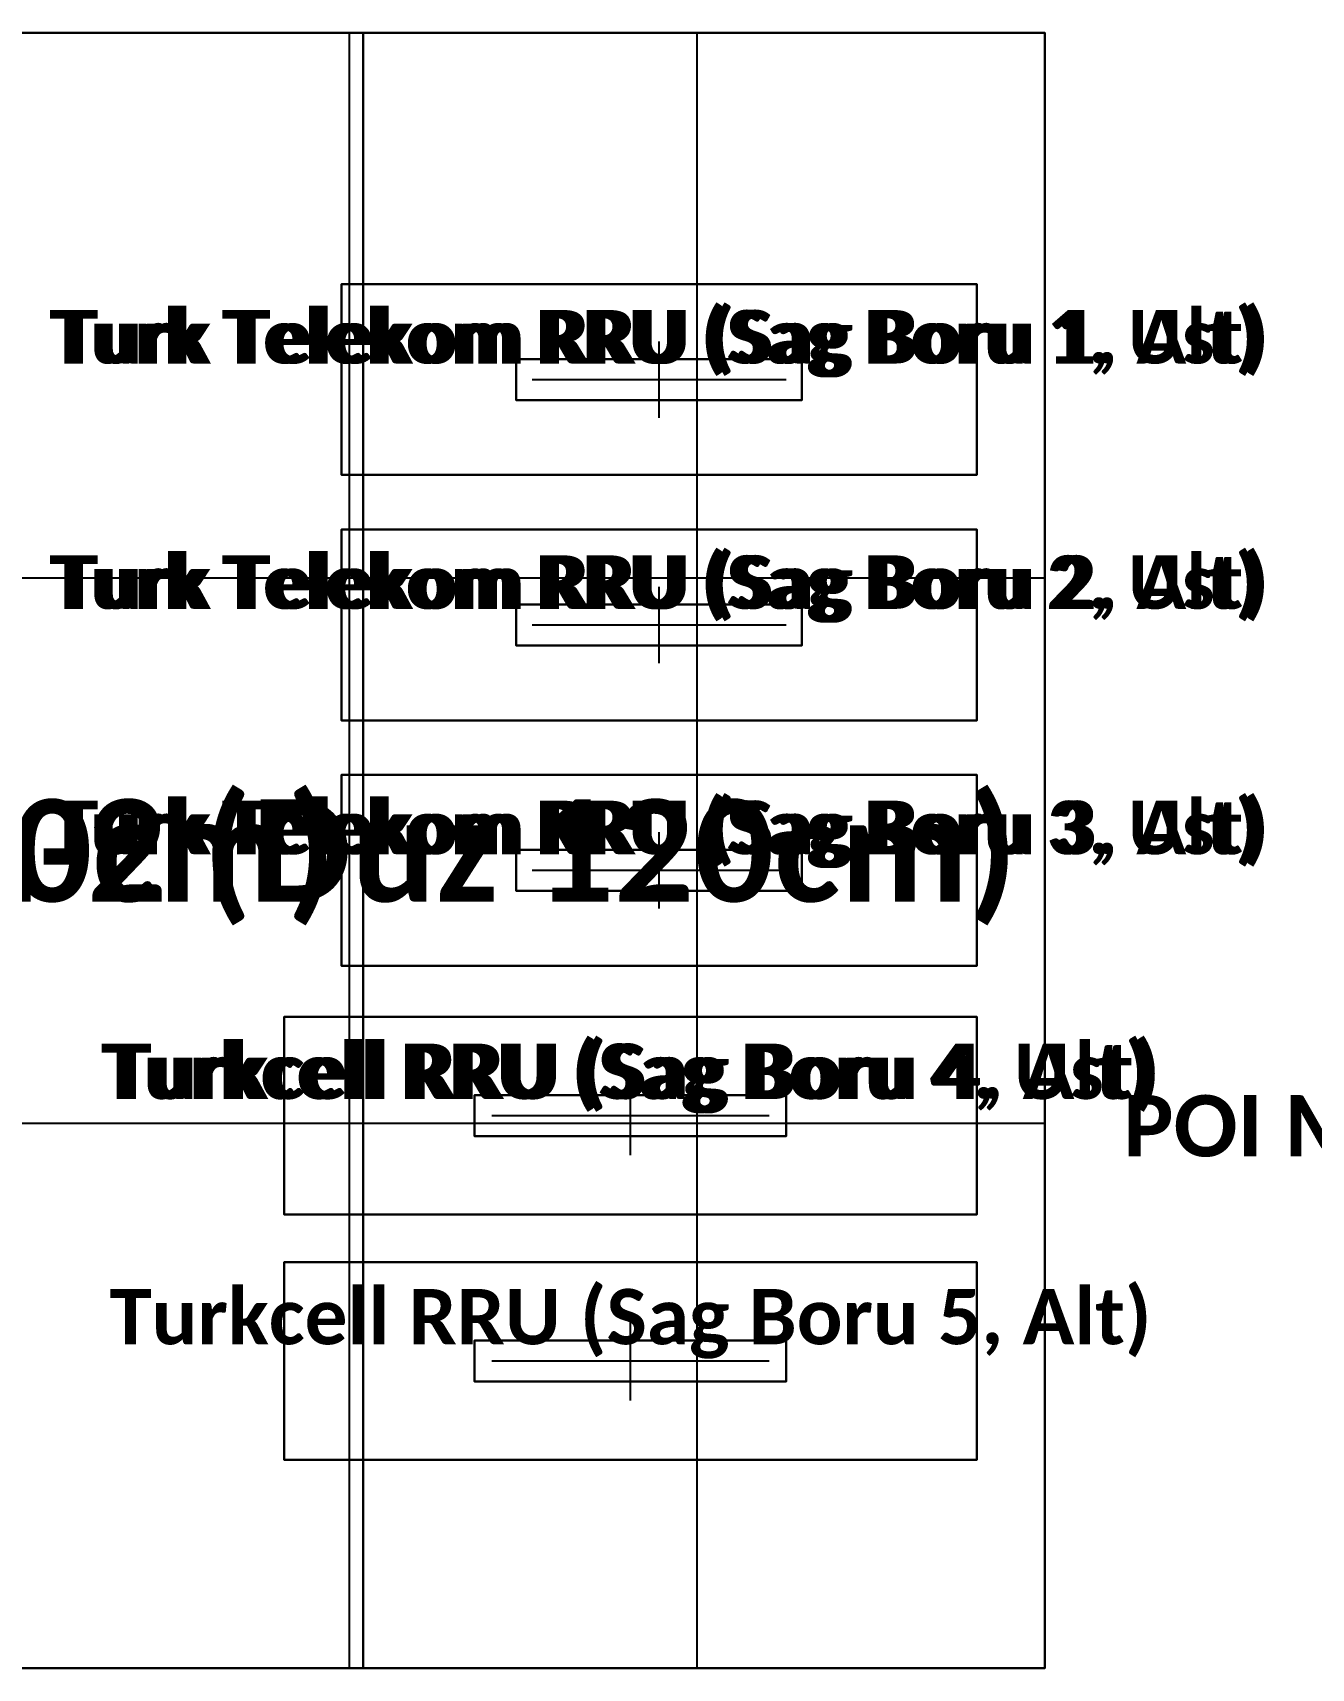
# Model space of a CAD drawing. Header units: metres. Extents: x -25 to 25, y -60.4 to 35.
# Drawn here: x 13.118 to 14.055, y -60.256 to -59.055 of the extents above; entities that cross this region are included whole.
import ezdxf
from ezdxf.enums import TextEntityAlignment as Align

# ---------------------------------------------------------------- set-up
doc = ezdxf.new("R2010")
doc.units = ezdxf.units.M
for name, color, linetype in [('BLOK_OZEL_PLATFORM', 140, 'CONTINUOUS'), ('EKP_POI_MODULLERI', 40, 'CONTINUOUS'), ('EKP_TURK_TELEKOM_RRU', 4, 'CONTINUOUS'), ('EKP_TURKCELL_RRU', 5, 'CONTINUOUS')]:
    doc.layers.add(name, color=color, linetype=linetype)
doc.styles.get("Standard").update_dxf_attribs({"font": 'calibrib.ttf'})

msp = doc.modelspace()

# ---------------------------------------------------------------- linework, layer by layer
at = {"layer": 'BLOK_OZEL_PLATFORM'}
for p, q in [((13.36, -59.0555, 18.092), (12.34, -59.0555, 18.092)), ((13.36, -59.0555, 18.132), (12.34, -59.0555, 18.132)), ((13.86, -59.0555, 18.092), (12.84, -59.0555, 18.092)), ((13.86, -59.0555, 18.132), (12.84, -59.0555, 18.132)), ((13.35, -60.2555, 18.132), (13.35, -59.0555, 18.132)), ((13.36, -60.2555, 18.092), (13.36, -59.0555, 18.092)), ((13.36, -60.2555, 18.132), (13.36, -59.0555, 18.132)), ((13.36, -59.0555, 18.092), (13.36, -59.0555, 18.132)), ((13.605, -60.2555, 18.132), (13.605, -59.0555, 18.132)), ((13.86, -60.2555, 18.092), (13.86, -59.0555, 18.092)), ((13.86, -60.2555, 18.132), (13.86, -59.0555, 18.132)), ((13.86, -59.0555, 18.092), (13.86, -59.0555, 18.132)), ((12.34, -59.4555, 18.132), (13.36, -59.4555, 18.132)), ((12.84, -59.4555, 18.132), (13.86, -59.4555, 18.132)), ((12.34, -59.8555, 18.132), (13.36, -59.8555, 18.132)), ((12.84, -59.8555, 18.132), (13.86, -59.8555, 18.132)), ((12.34, -60.2555, 18.092), (13.36, -60.2555, 18.092)), ((12.34, -60.2555, 18.132), (13.36, -60.2555, 18.132)), ((12.84, -60.2555, 18.092), (13.86, -60.2555, 18.092)), ((12.84, -60.2555, 18.132), (13.86, -60.2555, 18.132)), ((13.36, -60.2555, 18.092), (13.36, -60.2555, 18.132)), ((13.86, -60.2555, 18.092), (13.86, -60.2555, 18.132))]:
    msp.add_line(p, q, dxfattribs=at)
for points in [[(12.34, -60.2555, 18.092), (13.36, -60.2555, 18.092), (13.36, -59.0555, 18.092), (12.34, -59.0555, 18.092)], [(12.34, -60.2555, 18.132), (13.36, -60.2555, 18.132), (13.36, -59.0555, 18.132), (12.34, -59.0555, 18.132)], [(12.34, -59.0555, 18.092), (13.36, -59.0555, 18.092), (13.36, -59.0555, 18.132), (12.34, -59.0555, 18.132)], [(12.84, -60.2555, 18.092), (13.86, -60.2555, 18.092), (13.86, -59.0555, 18.092), (12.84, -59.0555, 18.092)], [(12.84, -60.2555, 18.132), (13.86, -60.2555, 18.132), (13.86, -59.0555, 18.132), (12.84, -59.0555, 18.132)], [(12.84, -59.0555, 18.092), (13.86, -59.0555, 18.092), (13.86, -59.0555, 18.132), (12.84, -59.0555, 18.132)], [(13.36, -60.2555, 18.092), (13.36, -59.0555, 18.092), (13.36, -59.0555, 18.132), (13.36, -60.2555, 18.132)], [(13.86, -60.2555, 18.092), (13.86, -59.0555, 18.092), (13.86, -59.0555, 18.132), (13.86, -60.2555, 18.132)], [(12.34, -60.2555, 18.092), (13.36, -60.2555, 18.092), (13.36, -60.2555, 18.132), (12.34, -60.2555, 18.132)], [(12.84, -60.2555, 18.092), (13.86, -60.2555, 18.092), (13.86, -60.2555, 18.132), (12.84, -60.2555, 18.132)]]:
    msp.add_3dface(points, dxfattribs=at)
at = {"layer": 'EKP_TURK_TELEKOM_RRU'}
for p, q in [((13.81, -59.24, 18.481), (13.344, -59.24, 18.481)), ((13.344, -59.24, 18.481), (13.344, -59.38, 18.481)), ((13.81, -59.24, 18.991), (13.344, -59.24, 18.991)), ((13.344, -59.24, 18.991), (13.344, -59.38, 18.991)), ((13.344, -59.24, 18.481), (13.344, -59.24, 18.991)), ((13.81, -59.24, 19.261), (13.344, -59.24, 19.261)), ((13.344, -59.24, 19.261), (13.344, -59.38, 19.261)), ((13.81, -59.24, 19.771), (13.344, -59.24, 19.771)), ((13.344, -59.24, 19.771), (13.344, -59.38, 19.771)), ((13.344, -59.24, 19.261), (13.344, -59.24, 19.771)), ((13.81, -59.38, 18.481), (13.81, -59.24, 18.481)), ((13.81, -59.38, 18.991), (13.81, -59.24, 18.991)), ((13.81, -59.24, 18.481), (13.81, -59.24, 18.991)), ((13.81, -59.38, 19.261), (13.81, -59.24, 19.261)), ((13.81, -59.38, 19.771), (13.81, -59.24, 19.771)), ((13.81, -59.24, 19.261), (13.81, -59.24, 19.771)), ((13.577, -59.338, 18.991), (13.577, -59.282, 18.991)), ((13.577, -59.338, 19.771), (13.577, -59.282, 19.771)), ((13.6818, -59.295, 18.991), (13.4721, -59.295, 18.991)), ((13.4721, -59.295, 18.991), (13.4721, -59.325, 18.991)), ((13.6818, -59.295, 19.021), (13.4721, -59.295, 19.021)), ((13.4721, -59.295, 19.021), (13.4721, -59.325, 19.021)), ((13.4721, -59.295, 18.991), (13.4721, -59.295, 19.021)), ((13.6818, -59.295, 19.771), (13.4721, -59.295, 19.771)), ((13.4721, -59.295, 19.771), (13.4721, -59.325, 19.771)), ((13.6818, -59.295, 19.801), (13.4721, -59.295, 19.801)), ((13.4721, -59.295, 19.801), (13.4721, -59.325, 19.801)), ((13.4721, -59.295, 19.771), (13.4721, -59.295, 19.801)), ((13.6818, -59.325, 18.991), (13.6818, -59.295, 18.991)), ((13.6818, -59.325, 19.021), (13.6818, -59.295, 19.021)), ((13.6818, -59.295, 18.991), (13.6818, -59.295, 19.021)), ((13.6818, -59.325, 19.771), (13.6818, -59.295, 19.771)), ((13.6818, -59.325, 19.801), (13.6818, -59.295, 19.801)), ((13.6818, -59.295, 19.771), (13.6818, -59.295, 19.801)), ((13.4838, -59.31, 18.991), (13.6702, -59.31, 18.991)), ((13.4838, -59.31, 19.771), (13.6702, -59.31, 19.771)), ((13.4721, -59.325, 18.991), (13.6818, -59.325, 18.991)), ((13.4721, -59.325, 19.021), (13.6818, -59.325, 19.021)), ((13.4721, -59.325, 18.991), (13.4721, -59.325, 19.021)), ((13.4721, -59.325, 19.771), (13.6818, -59.325, 19.771)), ((13.4721, -59.325, 19.801), (13.6818, -59.325, 19.801)), ((13.4721, -59.325, 19.771), (13.4721, -59.325, 19.801)), ((13.6818, -59.325, 18.991), (13.6818, -59.325, 19.021)), ((13.6818, -59.325, 19.771), (13.6818, -59.325, 19.801)), ((13.344, -59.38, 18.481), (13.81, -59.38, 18.481)), ((13.344, -59.38, 18.991), (13.81, -59.38, 18.991)), ((13.344, -59.38, 18.481), (13.344, -59.38, 18.991)), ((13.344, -59.38, 19.261), (13.81, -59.38, 19.261)), ((13.344, -59.38, 19.771), (13.81, -59.38, 19.771)), ((13.344, -59.38, 19.261), (13.344, -59.38, 19.771)), ((13.81, -59.38, 18.481), (13.81, -59.38, 18.991)), ((13.81, -59.38, 19.261), (13.81, -59.38, 19.771)), ((13.81, -59.42, 18.481), (13.344, -59.42, 18.481)), ((13.344, -59.42, 18.481), (13.344, -59.56, 18.481)), ((13.81, -59.42, 18.991), (13.344, -59.42, 18.991)), ((13.344, -59.42, 18.991), (13.344, -59.56, 18.991)), ((13.344, -59.42, 18.481), (13.344, -59.42, 18.991)), ((13.81, -59.42, 19.261), (13.344, -59.42, 19.261)), ((13.344, -59.42, 19.261), (13.344, -59.56, 19.261)), ((13.81, -59.42, 19.771), (13.344, -59.42, 19.771)), ((13.344, -59.42, 19.771), (13.344, -59.56, 19.771)), ((13.344, -59.42, 19.261), (13.344, -59.42, 19.771)), ((13.81, -59.56, 18.481), (13.81, -59.42, 18.481)), ((13.81, -59.56, 18.991), (13.81, -59.42, 18.991)), ((13.81, -59.42, 18.481), (13.81, -59.42, 18.991)), ((13.81, -59.56, 19.261), (13.81, -59.42, 19.261)), ((13.81, -59.56, 19.771), (13.81, -59.42, 19.771)), ((13.81, -59.42, 19.261), (13.81, -59.42, 19.771)), ((13.577, -59.518, 18.991), (13.577, -59.462, 18.991)), ((13.577, -59.518, 19.771), (13.577, -59.462, 19.771)), ((13.6818, -59.475, 18.991), (13.4721, -59.475, 18.991)), ((13.4721, -59.475, 18.991), (13.4721, -59.505, 18.991)), ((13.6818, -59.475, 19.021), (13.4721, -59.475, 19.021)), ((13.4721, -59.475, 19.021), (13.4721, -59.505, 19.021)), ((13.4721, -59.475, 18.991), (13.4721, -59.475, 19.021)), ((13.6818, -59.475, 19.771), (13.4721, -59.475, 19.771)), ((13.4721, -59.475, 19.771), (13.4721, -59.505, 19.771)), ((13.6818, -59.475, 19.801), (13.4721, -59.475, 19.801)), ((13.4721, -59.475, 19.801), (13.4721, -59.505, 19.801)), ((13.4721, -59.475, 19.771), (13.4721, -59.475, 19.801)), ((13.6818, -59.505, 18.991), (13.6818, -59.475, 18.991)), ((13.6818, -59.505, 19.021), (13.6818, -59.475, 19.021)), ((13.6818, -59.475, 18.991), (13.6818, -59.475, 19.021)), ((13.6818, -59.505, 19.771), (13.6818, -59.475, 19.771)), ((13.6818, -59.505, 19.801), (13.6818, -59.475, 19.801)), ((13.6818, -59.475, 19.771), (13.6818, -59.475, 19.801)), ((13.4838, -59.49, 18.991), (13.6702, -59.49, 18.991)), ((13.4838, -59.49, 19.771), (13.6702, -59.49, 19.771)), ((13.4721, -59.505, 18.991), (13.6818, -59.505, 18.991)), ((13.4721, -59.505, 19.021), (13.6818, -59.505, 19.021)), ((13.4721, -59.505, 18.991), (13.4721, -59.505, 19.021)), ((13.4721, -59.505, 19.771), (13.6818, -59.505, 19.771)), ((13.4721, -59.505, 19.801), (13.6818, -59.505, 19.801)), ((13.4721, -59.505, 19.771), (13.4721, -59.505, 19.801)), ((13.6818, -59.505, 18.991), (13.6818, -59.505, 19.021)), ((13.6818, -59.505, 19.771), (13.6818, -59.505, 19.801)), ((13.344, -59.56, 18.481), (13.81, -59.56, 18.481)), ((13.344, -59.56, 18.991), (13.81, -59.56, 18.991)), ((13.344, -59.56, 18.481), (13.344, -59.56, 18.991)), ((13.344, -59.56, 19.261), (13.81, -59.56, 19.261)), ((13.344, -59.56, 19.771), (13.81, -59.56, 19.771)), ((13.344, -59.56, 19.261), (13.344, -59.56, 19.771)), ((13.81, -59.56, 18.481), (13.81, -59.56, 18.991)), ((13.81, -59.56, 19.261), (13.81, -59.56, 19.771)), ((13.81, -59.6, 18.481), (13.344, -59.6, 18.481)), ((13.344, -59.6, 18.481), (13.344, -59.74, 18.481)), ((13.81, -59.6, 18.991), (13.344, -59.6, 18.991)), ((13.344, -59.6, 18.991), (13.344, -59.74, 18.991)), ((13.344, -59.6, 18.481), (13.344, -59.6, 18.991)), ((13.81, -59.6, 19.261), (13.344, -59.6, 19.261)), ((13.344, -59.6, 19.261), (13.344, -59.74, 19.261)), ((13.81, -59.6, 19.771), (13.344, -59.6, 19.771)), ((13.344, -59.6, 19.771), (13.344, -59.74, 19.771)), ((13.344, -59.6, 19.261), (13.344, -59.6, 19.771)), ((13.81, -59.74, 18.481), (13.81, -59.6, 18.481)), ((13.81, -59.74, 18.991), (13.81, -59.6, 18.991)), ((13.81, -59.6, 18.481), (13.81, -59.6, 18.991)), ((13.81, -59.74, 19.261), (13.81, -59.6, 19.261)), ((13.81, -59.74, 19.771), (13.81, -59.6, 19.771)), ((13.81, -59.6, 19.261), (13.81, -59.6, 19.771)), ((13.577, -59.698, 18.991), (13.577, -59.642, 18.991)), ((13.577, -59.698, 19.771), (13.577, -59.642, 19.771)), ((13.6818, -59.655, 18.991), (13.4721, -59.655, 18.991)), ((13.4721, -59.655, 18.991), (13.4721, -59.685, 18.991)), ((13.6818, -59.655, 19.021), (13.4721, -59.655, 19.021)), ((13.4721, -59.655, 19.021), (13.4721, -59.685, 19.021)), ((13.4721, -59.655, 18.991), (13.4721, -59.655, 19.021)), ((13.6818, -59.655, 19.771), (13.4721, -59.655, 19.771)), ((13.4721, -59.655, 19.771), (13.4721, -59.685, 19.771)), ((13.6818, -59.655, 19.801), (13.4721, -59.655, 19.801)), ((13.4721, -59.655, 19.801), (13.4721, -59.685, 19.801)), ((13.4721, -59.655, 19.771), (13.4721, -59.655, 19.801)), ((13.6818, -59.685, 18.991), (13.6818, -59.655, 18.991)), ((13.6818, -59.685, 19.021), (13.6818, -59.655, 19.021)), ((13.6818, -59.655, 18.991), (13.6818, -59.655, 19.021)), ((13.6818, -59.685, 19.771), (13.6818, -59.655, 19.771)), ((13.6818, -59.685, 19.801), (13.6818, -59.655, 19.801)), ((13.6818, -59.655, 19.771), (13.6818, -59.655, 19.801)), ((13.4838, -59.67, 18.991), (13.6702, -59.67, 18.991)), ((13.4838, -59.67, 19.771), (13.6702, -59.67, 19.771)), ((13.4721, -59.685, 18.991), (13.6818, -59.685, 18.991)), ((13.4721, -59.685, 19.021), (13.6818, -59.685, 19.021)), ((13.4721, -59.685, 18.991), (13.4721, -59.685, 19.021)), ((13.4721, -59.685, 19.771), (13.6818, -59.685, 19.771)), ((13.4721, -59.685, 19.801), (13.6818, -59.685, 19.801)), ((13.4721, -59.685, 19.771), (13.4721, -59.685, 19.801)), ((13.6818, -59.685, 18.991), (13.6818, -59.685, 19.021)), ((13.6818, -59.685, 19.771), (13.6818, -59.685, 19.801)), ((13.344, -59.74, 18.481), (13.81, -59.74, 18.481)), ((13.344, -59.74, 18.991), (13.81, -59.74, 18.991)), ((13.344, -59.74, 18.481), (13.344, -59.74, 18.991)), ((13.344, -59.74, 19.261), (13.81, -59.74, 19.261)), ((13.344, -59.74, 19.771), (13.81, -59.74, 19.771)), ((13.344, -59.74, 19.261), (13.344, -59.74, 19.771)), ((13.81, -59.74, 18.481), (13.81, -59.74, 18.991)), ((13.81, -59.74, 19.261), (13.81, -59.74, 19.771))]:
    msp.add_line(p, q, dxfattribs=at)
for points in [[(13.344, -59.38, 18.481), (13.81, -59.38, 18.481), (13.81, -59.24, 18.481), (13.344, -59.24, 18.481)], [(13.344, -59.38, 18.991), (13.81, -59.38, 18.991), (13.81, -59.24, 18.991), (13.344, -59.24, 18.991)], [(13.344, -59.24, 18.481), (13.81, -59.24, 18.481), (13.81, -59.24, 18.991), (13.344, -59.24, 18.991)], [(13.344, -59.38, 18.481), (13.344, -59.24, 18.481), (13.344, -59.24, 18.991), (13.344, -59.38, 18.991)], [(13.344, -59.38, 19.261), (13.81, -59.38, 19.261), (13.81, -59.24, 19.261), (13.344, -59.24, 19.261)], [(13.344, -59.38, 19.771), (13.81, -59.38, 19.771), (13.81, -59.24, 19.771), (13.344, -59.24, 19.771)], [(13.344, -59.24, 19.261), (13.81, -59.24, 19.261), (13.81, -59.24, 19.771), (13.344, -59.24, 19.771)], [(13.344, -59.38, 19.261), (13.344, -59.24, 19.261), (13.344, -59.24, 19.771), (13.344, -59.38, 19.771)], [(13.81, -59.38, 18.481), (13.81, -59.24, 18.481), (13.81, -59.24, 18.991), (13.81, -59.38, 18.991)], [(13.81, -59.38, 19.261), (13.81, -59.24, 19.261), (13.81, -59.24, 19.771), (13.81, -59.38, 19.771)], [(13.4721, -59.325, 18.991), (13.6818, -59.325, 18.991), (13.6818, -59.295, 18.991), (13.4721, -59.295, 18.991)], [(13.4721, -59.325, 19.021), (13.6818, -59.325, 19.021), (13.6818, -59.295, 19.021), (13.4721, -59.295, 19.021)], [(13.4721, -59.295, 18.991), (13.6818, -59.295, 18.991), (13.6818, -59.295, 19.021), (13.4721, -59.295, 19.021)], [(13.4721, -59.325, 18.991), (13.4721, -59.295, 18.991), (13.4721, -59.295, 19.021), (13.4721, -59.325, 19.021)], [(13.4721, -59.325, 19.771), (13.6818, -59.325, 19.771), (13.6818, -59.295, 19.771), (13.4721, -59.295, 19.771)], [(13.4721, -59.325, 19.801), (13.6818, -59.325, 19.801), (13.6818, -59.295, 19.801), (13.4721, -59.295, 19.801)], [(13.4721, -59.295, 19.771), (13.6818, -59.295, 19.771), (13.6818, -59.295, 19.801), (13.4721, -59.295, 19.801)], [(13.4721, -59.325, 19.771), (13.4721, -59.295, 19.771), (13.4721, -59.295, 19.801), (13.4721, -59.325, 19.801)], [(13.6818, -59.325, 18.991), (13.6818, -59.295, 18.991), (13.6818, -59.295, 19.021), (13.6818, -59.325, 19.021)], [(13.6818, -59.325, 19.771), (13.6818, -59.295, 19.771), (13.6818, -59.295, 19.801), (13.6818, -59.325, 19.801)], [(13.4721, -59.325, 18.991), (13.6818, -59.325, 18.991), (13.6818, -59.325, 19.021), (13.4721, -59.325, 19.021)], [(13.4721, -59.325, 19.771), (13.6818, -59.325, 19.771), (13.6818, -59.325, 19.801), (13.4721, -59.325, 19.801)], [(13.344, -59.38, 18.481), (13.81, -59.38, 18.481), (13.81, -59.38, 18.991), (13.344, -59.38, 18.991)], [(13.344, -59.38, 19.261), (13.81, -59.38, 19.261), (13.81, -59.38, 19.771), (13.344, -59.38, 19.771)], [(13.344, -59.56, 18.481), (13.81, -59.56, 18.481), (13.81, -59.42, 18.481), (13.344, -59.42, 18.481)], [(13.344, -59.56, 18.991), (13.81, -59.56, 18.991), (13.81, -59.42, 18.991), (13.344, -59.42, 18.991)], [(13.344, -59.42, 18.481), (13.81, -59.42, 18.481), (13.81, -59.42, 18.991), (13.344, -59.42, 18.991)], [(13.344, -59.56, 18.481), (13.344, -59.42, 18.481), (13.344, -59.42, 18.991), (13.344, -59.56, 18.991)], [(13.344, -59.56, 19.261), (13.81, -59.56, 19.261), (13.81, -59.42, 19.261), (13.344, -59.42, 19.261)], [(13.344, -59.56, 19.771), (13.81, -59.56, 19.771), (13.81, -59.42, 19.771), (13.344, -59.42, 19.771)], [(13.344, -59.42, 19.261), (13.81, -59.42, 19.261), (13.81, -59.42, 19.771), (13.344, -59.42, 19.771)], [(13.344, -59.56, 19.261), (13.344, -59.42, 19.261), (13.344, -59.42, 19.771), (13.344, -59.56, 19.771)], [(13.81, -59.56, 18.481), (13.81, -59.42, 18.481), (13.81, -59.42, 18.991), (13.81, -59.56, 18.991)], [(13.81, -59.56, 19.261), (13.81, -59.42, 19.261), (13.81, -59.42, 19.771), (13.81, -59.56, 19.771)], [(13.4721, -59.505, 18.991), (13.6818, -59.505, 18.991), (13.6818, -59.475, 18.991), (13.4721, -59.475, 18.991)], [(13.4721, -59.505, 19.021), (13.6818, -59.505, 19.021), (13.6818, -59.475, 19.021), (13.4721, -59.475, 19.021)], [(13.4721, -59.475, 18.991), (13.6818, -59.475, 18.991), (13.6818, -59.475, 19.021), (13.4721, -59.475, 19.021)], [(13.4721, -59.505, 18.991), (13.4721, -59.475, 18.991), (13.4721, -59.475, 19.021), (13.4721, -59.505, 19.021)], [(13.4721, -59.505, 19.771), (13.6818, -59.505, 19.771), (13.6818, -59.475, 19.771), (13.4721, -59.475, 19.771)], [(13.4721, -59.505, 19.801), (13.6818, -59.505, 19.801), (13.6818, -59.475, 19.801), (13.4721, -59.475, 19.801)], [(13.4721, -59.475, 19.771), (13.6818, -59.475, 19.771), (13.6818, -59.475, 19.801), (13.4721, -59.475, 19.801)], [(13.4721, -59.505, 19.771), (13.4721, -59.475, 19.771), (13.4721, -59.475, 19.801), (13.4721, -59.505, 19.801)], [(13.6818, -59.505, 18.991), (13.6818, -59.475, 18.991), (13.6818, -59.475, 19.021), (13.6818, -59.505, 19.021)], [(13.6818, -59.505, 19.771), (13.6818, -59.475, 19.771), (13.6818, -59.475, 19.801), (13.6818, -59.505, 19.801)], [(13.4721, -59.505, 18.991), (13.6818, -59.505, 18.991), (13.6818, -59.505, 19.021), (13.4721, -59.505, 19.021)], [(13.4721, -59.505, 19.771), (13.6818, -59.505, 19.771), (13.6818, -59.505, 19.801), (13.4721, -59.505, 19.801)], [(13.344, -59.56, 18.481), (13.81, -59.56, 18.481), (13.81, -59.56, 18.991), (13.344, -59.56, 18.991)], [(13.344, -59.56, 19.261), (13.81, -59.56, 19.261), (13.81, -59.56, 19.771), (13.344, -59.56, 19.771)], [(13.344, -59.74, 18.481), (13.81, -59.74, 18.481), (13.81, -59.6, 18.481), (13.344, -59.6, 18.481)], [(13.344, -59.74, 18.991), (13.81, -59.74, 18.991), (13.81, -59.6, 18.991), (13.344, -59.6, 18.991)], [(13.344, -59.6, 18.481), (13.81, -59.6, 18.481), (13.81, -59.6, 18.991), (13.344, -59.6, 18.991)], [(13.344, -59.74, 18.481), (13.344, -59.6, 18.481), (13.344, -59.6, 18.991), (13.344, -59.74, 18.991)], [(13.344, -59.74, 19.261), (13.81, -59.74, 19.261), (13.81, -59.6, 19.261), (13.344, -59.6, 19.261)], [(13.344, -59.74, 19.771), (13.81, -59.74, 19.771), (13.81, -59.6, 19.771), (13.344, -59.6, 19.771)], [(13.344, -59.6, 19.261), (13.81, -59.6, 19.261), (13.81, -59.6, 19.771), (13.344, -59.6, 19.771)], [(13.344, -59.74, 19.261), (13.344, -59.6, 19.261), (13.344, -59.6, 19.771), (13.344, -59.74, 19.771)], [(13.81, -59.74, 18.481), (13.81, -59.6, 18.481), (13.81, -59.6, 18.991), (13.81, -59.74, 18.991)], [(13.81, -59.74, 19.261), (13.81, -59.6, 19.261), (13.81, -59.6, 19.771), (13.81, -59.74, 19.771)], [(13.4721, -59.685, 18.991), (13.6818, -59.685, 18.991), (13.6818, -59.655, 18.991), (13.4721, -59.655, 18.991)], [(13.4721, -59.685, 19.021), (13.6818, -59.685, 19.021), (13.6818, -59.655, 19.021), (13.4721, -59.655, 19.021)], [(13.4721, -59.655, 18.991), (13.6818, -59.655, 18.991), (13.6818, -59.655, 19.021), (13.4721, -59.655, 19.021)], [(13.4721, -59.685, 18.991), (13.4721, -59.655, 18.991), (13.4721, -59.655, 19.021), (13.4721, -59.685, 19.021)], [(13.4721, -59.685, 19.771), (13.6818, -59.685, 19.771), (13.6818, -59.655, 19.771), (13.4721, -59.655, 19.771)], [(13.4721, -59.685, 19.801), (13.6818, -59.685, 19.801), (13.6818, -59.655, 19.801), (13.4721, -59.655, 19.801)], [(13.4721, -59.655, 19.771), (13.6818, -59.655, 19.771), (13.6818, -59.655, 19.801), (13.4721, -59.655, 19.801)], [(13.4721, -59.685, 19.771), (13.4721, -59.655, 19.771), (13.4721, -59.655, 19.801), (13.4721, -59.685, 19.801)], [(13.6818, -59.685, 18.991), (13.6818, -59.655, 18.991), (13.6818, -59.655, 19.021), (13.6818, -59.685, 19.021)], [(13.6818, -59.685, 19.771), (13.6818, -59.655, 19.771), (13.6818, -59.655, 19.801), (13.6818, -59.685, 19.801)], [(13.4721, -59.685, 18.991), (13.6818, -59.685, 18.991), (13.6818, -59.685, 19.021), (13.4721, -59.685, 19.021)], [(13.4721, -59.685, 19.771), (13.6818, -59.685, 19.771), (13.6818, -59.685, 19.801), (13.4721, -59.685, 19.801)], [(13.344, -59.74, 18.481), (13.81, -59.74, 18.481), (13.81, -59.74, 18.991), (13.344, -59.74, 18.991)], [(13.344, -59.74, 19.261), (13.81, -59.74, 19.261), (13.81, -59.74, 19.771), (13.344, -59.74, 19.771)]]:
    msp.add_3dface(points, dxfattribs=at)
at = {"layer": 'EKP_TURKCELL_RRU'}
for p, q in [((13.81, -59.7775, 18.4545), (13.302, -59.7775, 18.4545)), ((13.302, -59.7775, 18.4545), (13.302, -59.9225, 18.4545)), ((13.81, -59.7775, 19.0175), (13.302, -59.7775, 19.0175)), ((13.302, -59.7775, 19.0175), (13.302, -59.9225, 19.0175)), ((13.302, -59.7775, 18.4545), (13.302, -59.7775, 19.0175)), ((13.81, -59.7775, 19.2345), (13.302, -59.7775, 19.2345)), ((13.302, -59.7775, 19.2345), (13.302, -59.9225, 19.2345)), ((13.81, -59.7775, 19.7975), (13.302, -59.7775, 19.7975)), ((13.302, -59.7775, 19.7975), (13.302, -59.9225, 19.7975)), ((13.302, -59.7775, 19.2345), (13.302, -59.7775, 19.7975)), ((13.81, -59.9225, 18.4545), (13.81, -59.7775, 18.4545)), ((13.81, -59.9225, 19.0175), (13.81, -59.7775, 19.0175)), ((13.81, -59.7775, 18.4545), (13.81, -59.7775, 19.0175)), ((13.81, -59.9225, 19.2345), (13.81, -59.7775, 19.2345)), ((13.81, -59.9225, 19.7975), (13.81, -59.7775, 19.7975)), ((13.81, -59.7775, 19.2345), (13.81, -59.7775, 19.7975)), ((13.556, -59.879, 19.0175), (13.556, -59.821, 19.0175)), ((13.556, -59.879, 19.7975), (13.556, -59.821, 19.7975)), ((13.6703, -59.835, 19.0175), (13.4417, -59.835, 19.0175)), ((13.4417, -59.835, 19.0175), (13.4417, -59.865, 19.0175)), ((13.6703, -59.835, 19.0475), (13.4417, -59.835, 19.0475)), ((13.4417, -59.835, 19.0475), (13.4417, -59.865, 19.0475)), ((13.4417, -59.835, 19.0175), (13.4417, -59.835, 19.0475)), ((13.6703, -59.835, 19.7975), (13.4417, -59.835, 19.7975)), ((13.4417, -59.835, 19.7975), (13.4417, -59.865, 19.7975)), ((13.6703, -59.835, 19.8275), (13.4417, -59.835, 19.8275)), ((13.4417, -59.835, 19.8275), (13.4417, -59.865, 19.8275)), ((13.4417, -59.835, 19.7975), (13.4417, -59.835, 19.8275)), ((13.6703, -59.865, 19.0175), (13.6703, -59.835, 19.0175)), ((13.6703, -59.865, 19.0475), (13.6703, -59.835, 19.0475)), ((13.6703, -59.835, 19.0175), (13.6703, -59.835, 19.0475)), ((13.6703, -59.865, 19.7975), (13.6703, -59.835, 19.7975)), ((13.6703, -59.865, 19.8275), (13.6703, -59.835, 19.8275)), ((13.6703, -59.835, 19.7975), (13.6703, -59.835, 19.8275)), ((13.4544, -59.85, 19.0175), (13.6576, -59.85, 19.0175)), ((13.4544, -59.85, 19.7975), (13.6576, -59.85, 19.7975)), ((13.4417, -59.865, 19.0175), (13.6703, -59.865, 19.0175)), ((13.4417, -59.865, 19.0475), (13.6703, -59.865, 19.0475)), ((13.4417, -59.865, 19.0175), (13.4417, -59.865, 19.0475)), ((13.4417, -59.865, 19.7975), (13.6703, -59.865, 19.7975)), ((13.4417, -59.865, 19.8275), (13.6703, -59.865, 19.8275)), ((13.4417, -59.865, 19.7975), (13.4417, -59.865, 19.8275)), ((13.6703, -59.865, 19.0175), (13.6703, -59.865, 19.0475)), ((13.6703, -59.865, 19.7975), (13.6703, -59.865, 19.8275)), ((13.302, -59.9225, 18.4545), (13.81, -59.9225, 18.4545)), ((13.302, -59.9225, 19.0175), (13.81, -59.9225, 19.0175)), ((13.302, -59.9225, 18.4545), (13.302, -59.9225, 19.0175)), ((13.302, -59.9225, 19.2345), (13.81, -59.9225, 19.2345)), ((13.302, -59.9225, 19.7975), (13.81, -59.9225, 19.7975)), ((13.302, -59.9225, 19.2345), (13.302, -59.9225, 19.7975)), ((13.81, -59.9225, 18.4545), (13.81, -59.9225, 19.0175)), ((13.81, -59.9225, 19.2345), (13.81, -59.9225, 19.7975)), ((13.81, -59.9575, 18.4545), (13.302, -59.9575, 18.4545)), ((13.302, -59.9575, 18.4545), (13.302, -60.1025, 18.4545)), ((13.81, -59.9575, 19.0175), (13.302, -59.9575, 19.0175)), ((13.302, -59.9575, 19.0175), (13.302, -60.1025, 19.0175)), ((13.302, -59.9575, 18.4545), (13.302, -59.9575, 19.0175)), ((13.81, -60.1025, 18.4545), (13.81, -59.9575, 18.4545)), ((13.81, -60.1025, 19.0175), (13.81, -59.9575, 19.0175)), ((13.81, -59.9575, 18.4545), (13.81, -59.9575, 19.0175)), ((13.556, -60.059, 19.0175), (13.556, -60.001, 19.0175)), ((13.6703, -60.015, 19.0175), (13.4417, -60.015, 19.0175)), ((13.4417, -60.015, 19.0175), (13.4417, -60.045, 19.0175)), ((13.6703, -60.015, 19.0475), (13.4417, -60.015, 19.0475)), ((13.4417, -60.015, 19.0475), (13.4417, -60.045, 19.0475)), ((13.4417, -60.015, 19.0175), (13.4417, -60.015, 19.0475)), ((13.6703, -60.045, 19.0175), (13.6703, -60.015, 19.0175)), ((13.6703, -60.045, 19.0475), (13.6703, -60.015, 19.0475)), ((13.6703, -60.015, 19.0175), (13.6703, -60.015, 19.0475)), ((13.4544, -60.03, 19.0175), (13.6576, -60.03, 19.0175)), ((13.4417, -60.045, 19.0175), (13.6703, -60.045, 19.0175)), ((13.4417, -60.045, 19.0475), (13.6703, -60.045, 19.0475)), ((13.4417, -60.045, 19.0175), (13.4417, -60.045, 19.0475)), ((13.6703, -60.045, 19.0175), (13.6703, -60.045, 19.0475)), ((13.302, -60.1025, 18.4545), (13.81, -60.1025, 18.4545)), ((13.302, -60.1025, 19.0175), (13.81, -60.1025, 19.0175)), ((13.302, -60.1025, 18.4545), (13.302, -60.1025, 19.0175)), ((13.81, -60.1025, 18.4545), (13.81, -60.1025, 19.0175))]:
    msp.add_line(p, q, dxfattribs=at)
for points in [[(13.302, -59.9225, 18.4545), (13.81, -59.9225, 18.4545), (13.81, -59.7775, 18.4545), (13.302, -59.7775, 18.4545)], [(13.302, -59.9225, 19.0175), (13.81, -59.9225, 19.0175), (13.81, -59.7775, 19.0175), (13.302, -59.7775, 19.0175)], [(13.302, -59.7775, 18.4545), (13.81, -59.7775, 18.4545), (13.81, -59.7775, 19.0175), (13.302, -59.7775, 19.0175)], [(13.302, -59.9225, 18.4545), (13.302, -59.7775, 18.4545), (13.302, -59.7775, 19.0175), (13.302, -59.9225, 19.0175)], [(13.302, -59.9225, 19.2345), (13.81, -59.9225, 19.2345), (13.81, -59.7775, 19.2345), (13.302, -59.7775, 19.2345)], [(13.302, -59.9225, 19.7975), (13.81, -59.9225, 19.7975), (13.81, -59.7775, 19.7975), (13.302, -59.7775, 19.7975)], [(13.302, -59.7775, 19.2345), (13.81, -59.7775, 19.2345), (13.81, -59.7775, 19.7975), (13.302, -59.7775, 19.7975)], [(13.302, -59.9225, 19.2345), (13.302, -59.7775, 19.2345), (13.302, -59.7775, 19.7975), (13.302, -59.9225, 19.7975)], [(13.81, -59.9225, 18.4545), (13.81, -59.7775, 18.4545), (13.81, -59.7775, 19.0175), (13.81, -59.9225, 19.0175)], [(13.81, -59.9225, 19.2345), (13.81, -59.7775, 19.2345), (13.81, -59.7775, 19.7975), (13.81, -59.9225, 19.7975)], [(13.4417, -59.865, 19.0175), (13.6703, -59.865, 19.0175), (13.6703, -59.835, 19.0175), (13.4417, -59.835, 19.0175)], [(13.4417, -59.865, 19.0475), (13.6703, -59.865, 19.0475), (13.6703, -59.835, 19.0475), (13.4417, -59.835, 19.0475)], [(13.4417, -59.835, 19.0175), (13.6703, -59.835, 19.0175), (13.6703, -59.835, 19.0475), (13.4417, -59.835, 19.0475)], [(13.4417, -59.865, 19.0175), (13.4417, -59.835, 19.0175), (13.4417, -59.835, 19.0475), (13.4417, -59.865, 19.0475)], [(13.4417, -59.865, 19.7975), (13.6703, -59.865, 19.7975), (13.6703, -59.835, 19.7975), (13.4417, -59.835, 19.7975)], [(13.4417, -59.865, 19.8275), (13.6703, -59.865, 19.8275), (13.6703, -59.835, 19.8275), (13.4417, -59.835, 19.8275)], [(13.4417, -59.835, 19.7975), (13.6703, -59.835, 19.7975), (13.6703, -59.835, 19.8275), (13.4417, -59.835, 19.8275)], [(13.4417, -59.865, 19.7975), (13.4417, -59.835, 19.7975), (13.4417, -59.835, 19.8275), (13.4417, -59.865, 19.8275)], [(13.6703, -59.865, 19.0175), (13.6703, -59.835, 19.0175), (13.6703, -59.835, 19.0475), (13.6703, -59.865, 19.0475)], [(13.6703, -59.865, 19.7975), (13.6703, -59.835, 19.7975), (13.6703, -59.835, 19.8275), (13.6703, -59.865, 19.8275)], [(13.4417, -59.865, 19.0175), (13.6703, -59.865, 19.0175), (13.6703, -59.865, 19.0475), (13.4417, -59.865, 19.0475)], [(13.4417, -59.865, 19.7975), (13.6703, -59.865, 19.7975), (13.6703, -59.865, 19.8275), (13.4417, -59.865, 19.8275)], [(13.302, -59.9225, 18.4545), (13.81, -59.9225, 18.4545), (13.81, -59.9225, 19.0175), (13.302, -59.9225, 19.0175)], [(13.302, -59.9225, 19.2345), (13.81, -59.9225, 19.2345), (13.81, -59.9225, 19.7975), (13.302, -59.9225, 19.7975)], [(13.302, -60.1025, 18.4545), (13.81, -60.1025, 18.4545), (13.81, -59.9575, 18.4545), (13.302, -59.9575, 18.4545)], [(13.302, -60.1025, 19.0175), (13.81, -60.1025, 19.0175), (13.81, -59.9575, 19.0175), (13.302, -59.9575, 19.0175)], [(13.302, -59.9575, 18.4545), (13.81, -59.9575, 18.4545), (13.81, -59.9575, 19.0175), (13.302, -59.9575, 19.0175)], [(13.302, -60.1025, 18.4545), (13.302, -59.9575, 18.4545), (13.302, -59.9575, 19.0175), (13.302, -60.1025, 19.0175)], [(13.81, -60.1025, 18.4545), (13.81, -59.9575, 18.4545), (13.81, -59.9575, 19.0175), (13.81, -60.1025, 19.0175)], [(13.4417, -60.045, 19.0175), (13.6703, -60.045, 19.0175), (13.6703, -60.015, 19.0175), (13.4417, -60.015, 19.0175)], [(13.4417, -60.045, 19.0475), (13.6703, -60.045, 19.0475), (13.6703, -60.015, 19.0475), (13.4417, -60.015, 19.0475)], [(13.4417, -60.015, 19.0175), (13.6703, -60.015, 19.0175), (13.6703, -60.015, 19.0475), (13.4417, -60.015, 19.0475)], [(13.4417, -60.045, 19.0175), (13.4417, -60.015, 19.0175), (13.4417, -60.015, 19.0475), (13.4417, -60.045, 19.0475)], [(13.6703, -60.045, 19.0175), (13.6703, -60.015, 19.0175), (13.6703, -60.015, 19.0475), (13.6703, -60.045, 19.0475)], [(13.4417, -60.045, 19.0175), (13.6703, -60.045, 19.0175), (13.6703, -60.045, 19.0475), (13.4417, -60.045, 19.0475)], [(13.302, -60.1025, 18.4545), (13.81, -60.1025, 18.4545), (13.81, -60.1025, 19.0175), (13.302, -60.1025, 19.0175)]]:
    msp.add_3dface(points, dxfattribs=at)

# ---------------------------------------------------------------- texts
at = {"layer": 'BLOK_OZEL_PLATFORM'}
for p in [(12.85, -59.6555), (13.35, -59.6555)]:
    msp.add_text('Tabla-2 (Duz 120cm)', height=0.075, dxfattribs=at).set_placement(p, align=Align.MIDDLE_CENTER)
at = {"layer": 'EKP_POI_MODULLERI'}
for s in ['POI Modul 1 (CB-12-POI-64F-A12)', 'POI Modul 2 (CB-12-POI-64F-A12)', 'POI Modul 3 (CB-12-POI-64F-A12)', 'POI Modul 4 (CB-12-POI-64F-A12)']:
    msp.add_text(s, height=0.045, dxfattribs=at).set_placement((14.4, -59.8575), align=Align.MIDDLE_CENTER)
at = {"layer": 'EKP_TURK_TELEKOM_RRU'}
for s, p in [('Turk Telekom RRU (Sag Boru 1, Ust)', (13.577, -59.2786)), ('Turk Telekom RRU (Sag Boru 1, Alt)', (13.577, -59.2786)), ('Turk Telekom RRU (Sag Boru 2, Ust)', (13.577, -59.4586)), ('Turk Telekom RRU (Sag Boru 2, Alt)', (13.577, -59.4586)), ('Turk Telekom RRU (Sag Boru 3, Ust)', (13.577, -59.6386)), ('Turk Telekom RRU (Sag Boru 3, Alt)', (13.577, -59.6386))]:
    msp.add_text(s, height=0.0392, dxfattribs=at).set_placement(p, align=Align.MIDDLE_CENTER)
at = {"layer": 'EKP_TURKCELL_RRU'}
for s, p in [('Turkcell RRU (Sag Boru 4, Ust)', (13.556, -59.8175)), ('Turkcell RRU (Sag Boru 4, Alt)', (13.556, -59.8175)), ('Turkcell RRU (Sag Boru 5, Alt)', (13.556, -59.9975))]:
    msp.add_text(s, height=0.0406, dxfattribs=at).set_placement(p, align=Align.MIDDLE_CENTER)

doc.saveas('drawing.dxf')
